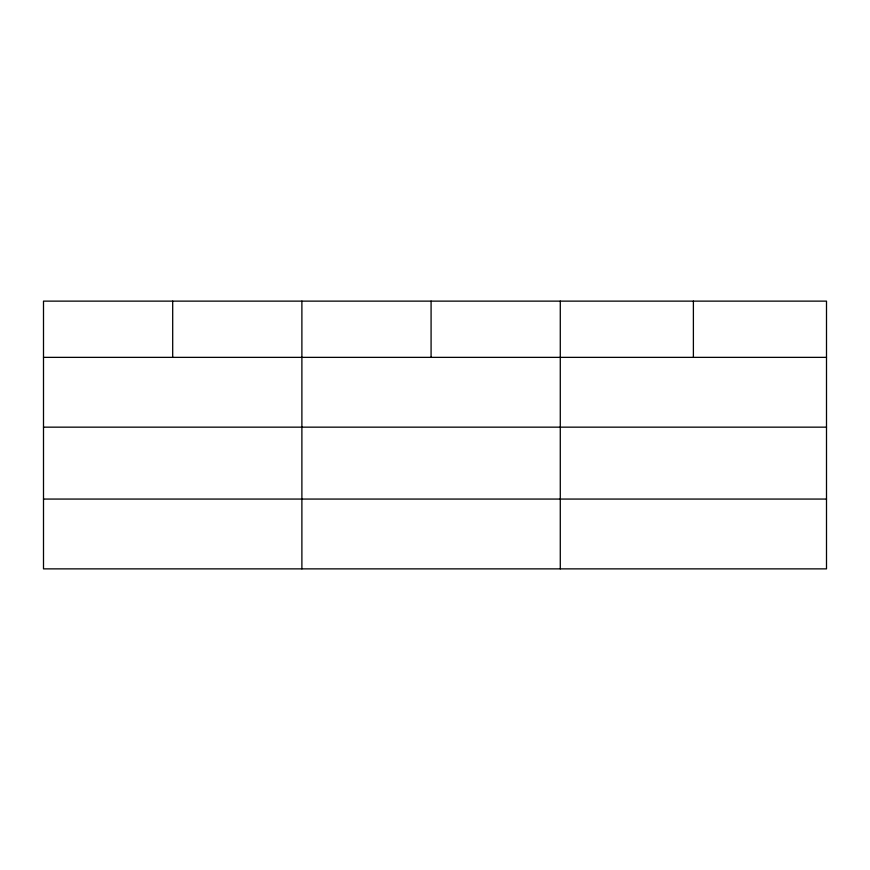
<?xml version="1.0" encoding="UTF-8"?>
<svg xmlns="http://www.w3.org/2000/svg" width="870" height="870" viewBox="0 0 870 870"><rect width="100%" height="100%" fill="white"/><g stroke="black" fill="none" stroke-linecap="round" stroke-linejoin="round"><path stroke-width="1.3" d="M826.5 427.159L826.5 301.129L43.5 301.129L43.5 568.871L826.5 568.871L826.5 427.159L43.5 427.159M43.5 357.363L826.5 357.363M43.5 499.065L826.5 499.065M693.39 301.129L693.39 357.363M560.28 301.129L560.28 568.871M431.085 301.129L431.085 357.363M301.89 301.129L301.89 568.871M172.695 301.129L172.695 357.363"/></g></svg>
